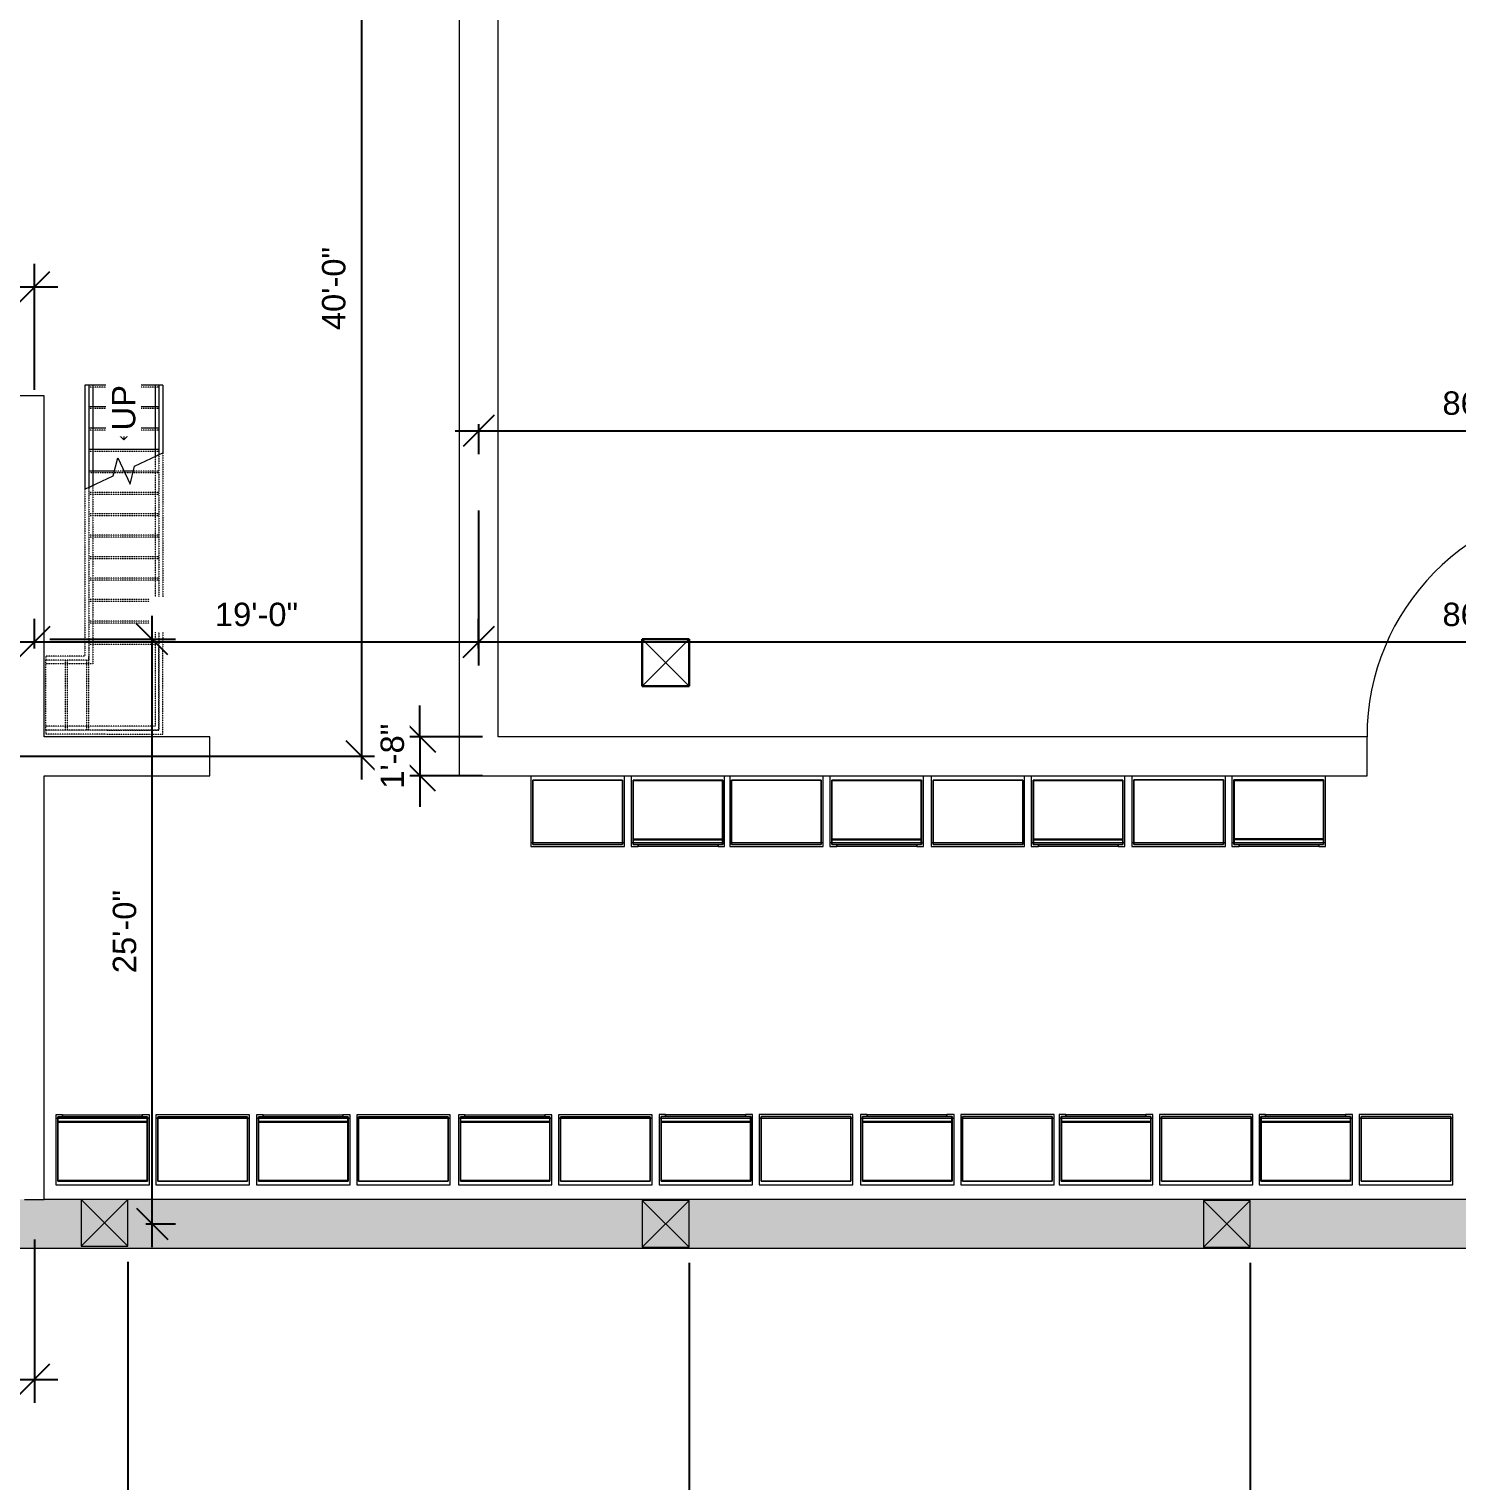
# Model space of a CAD drawing. Header units: inches. Extents: x 1913 to 24953, y -2945 to 1064.
# Drawn here: x 10637 to 11370, y -1563 to -818 of the extents above; entities that cross this region are included whole.
import ezdxf

# ---------------------------------------------------------------- set-up
doc = ezdxf.new("R2010")
doc.units = ezdxf.units.IN
doc.header["$MEASUREMENT"] = 0
doc.linetypes.add('Overhead 1_16_', pattern=[0.101562, 0.0625, -0.039062])
for name, color, linetype, lineweight in [('A-ANNO-DIMS', 211, 'Continuous', 9), ('A-COLS', 52, 'Continuous', 9), ('A-DOOR', 31, 'Continuous', 13), ('A-FLOR-HRAL', 11, 'Continuous', 9), ('A-GENM', 13, 'Continuous', 9), ('A-WALL', 113, 'Continuous', 13), ('A-WALL-PATT', 111, 'Continuous', 50), ('S-STRS', 31, 'Continuous', 9), ('S-STRS-ANNO', 31, 'Continuous', 9), ('S-STRS-IDEN', 31, 'Continuous', 9), ('S-STRS-MBND', 31, 'Overhead 1_16_', 9)]:
    doc.layers.add(name, color=color, linetype=linetype, lineweight=lineweight)
doc.styles.add('Arial', font='arial.ttf', dxfattribs={"height": 12})
doc.dimstyles.new('Linear_-_3_32__Arial', dxfattribs={"dimscale": 12, "dimtxt": 12.243113, "dimasz": 1.333333, "dimexe": 1, "dimexo": 0.666667, "dimgap": 0.666667, "dimtad": 1, "dimdec": 5, "dimrnd": 0.03125, "dimzin": 1, "dimdsep": 46, "dimlunit": 4, "dimtxsty": 'Arial', "dimblk1": 'OBLIQUE', "dimblk2": 'OBLIQUE', "dimsah": 1, "dimcen": 0.09, "dimdle": 1, "dimazin": 0, "dimtfac": 1, "dimtdec": 4, "dimtix": 1, "dimtmove": 0, "dimatfit": 3, "dimfxl": 1, "dimtvp": 1, "dimtfill": 1, "dimfrac": 2, "dimtolj": 1, "dimtzin": 0, "dimarcsym": 2})

# ---------------------------------------------------------------- blocks, each defined once
blk = doc.blocks.new('Rectangular Column - 24_ x 24_-415092-FloorPlan')
at = {"layer": 'A-COLS'}
for p, q in [((-12, 12), (-12, 12)), ((12, 12), (12, 12)), ((-12, -12), (-12, -12)), ((12, -12), (12, -12))]:
    blk.add_line(p, q, dxfattribs=at)
at = {"layer": 'A-COLS', "lineweight": 30}
for p, q in [((12, 12), (-12, 12)), ((-12, 12), (-12, -12)), ((12, -12), (12, 12)), ((-12, -12), (12, -12))]:
    blk.add_line(p, q, dxfattribs=at)
blk = doc.blocks.new('Food_cooler_17348 - Food_cooler_17348-428842-FloorPlan')
at = {"layer": 'A-GENM', "lineweight": 20}
for p, q in [((-27.4, 18), (-75.4, 18)), ((-75.4, 18), (-75.4, -18)), ((-74.4, 16.07), (-28.4, 16.07)), ((-74.4, -17), (-74.4, 16.07)), ((-28.4, 16.07), (-28.4, -17)), ((-27.4, -18), (-27.4, 18)), ((24, 18), (-24, 18)), ((-24, 18), (-24, -18)), ((23, 16.07), (-23, 16.07)), ((-23, 16.07), (-23, -17)), ((-23, -17), (-23, 16.07)), ((-23, 16.07), (23, 16.07)), ((-22.75, -17), (-22.75, 15.82)), ((-22.75, 15.82), (22.75, 15.82)), ((22.75, 15.82), (22.75, -17)), ((23, -17), (23, 16.07)), ((23, 16.07), (23, -17)), ((24, -18), (24, 18)), ((-75.4, -18), (-27.4, -18)), ((-28.4, -17), (-74.4, -17)), ((-24, -18), (-20.37, -18)), ((-23, -17), (-22.75, -17)), ((-20.37, -17), (-23, -17)), ((-20.37, -18), (-20.37, -17)), ((23, -17), (20.63, -17)), ((20.63, -17), (20.63, -18)), ((20.63, -18), (24, -18)), ((22.75, -17), (23, -17))]:
    blk.add_line(p, q, dxfattribs=at)
at = {"layer": 'A-GENM'}
for p, q in [((-75.4, 18), (-75.4, 18)), ((-27.4, 18), (-75.4, 18)), ((-75.4, 18), (-75.4, -16)), ((-75.4, 18), (-75.4, 18)), ((-28.4, 16.07), (-74.4, 16.07)), ((-74.4, 16.07), (-74.4, -17)), ((-74.4, 16.07), (-74.4, 16.07)), ((-28.4, -17), (-28.4, 16.07)), ((-28.4, 16.07), (-28.4, 16.07)), ((-27.4, 18), (-27.4, 18)), ((-27.4, -16), (-27.4, 18)), ((-27.4, 18), (-27.4, 18)), ((-24, 18), (-24, 18)), ((24, 18), (-24, 18)), ((-24, 18), (-24, -16)), ((-24, 18), (-24, 18)), ((-23, 16.07), (-23, 16.07)), ((-23, -17), (-23, 16.07)), ((-23, 16.07), (-23, 16.07)), ((-23, 16.07), (23, 16.07)), ((23, 16.07), (-23, 16.07)), ((-23, 16.07), (-23, -17)), ((-23, 16.07), (-23, 16.07)), ((-23, -14.04), (-23, 15.82)), ((-23, 15.82), (-23, 15.82)), ((-23, 15.82), (23, 15.82)), ((-22.75, 15.82), (-22.75, 15.82)), ((22.75, 15.82), (22.75, 15.82)), ((23, 16.07), (23, 16.07)), ((23, 16.07), (23, 16.07)), ((23, 16.07), (23, -17)), ((23, -17), (23, 16.07)), ((23, 16.07), (23, 16.07)), ((23, 15.82), (23, 15.82)), ((23, 15.82), (23, -14.04)), ((24, 18), (24, 18)), ((24, -16), (24, 18)), ((24, 18), (24, 18)), ((-23, -14.54), (-23, -14.04)), ((-23, -14.04), (-23, -14.04)), ((-23, -14.04), (23, -14.04)), ((-23, -14.04), (23, -14.04)), ((-23, -14.54), (-23, -14.54)), ((-23, -14.54), (-23, -14.54)), ((-23, -14.54), (23, -14.54)), ((-23, -14.54), (23, -14.54)), ((23, -14.04), (23, -14.04)), ((23, -14.04), (23, -14.54)), ((23, -14.54), (23, -14.54)), ((23, -14.54), (23, -14.54)), ((-75.4, -16), (-27.4, -16)), ((-75.4, -16), (-75.4, -16)), ((-75.4, -18), (-75.4, -18)), ((-74.4, -17), (-28.4, -17)), ((-74.4, -17), (-74.4, -17)), ((-28.4, -17), (-28.4, -17)), ((-27.4, -16), (-27.4, -16)), ((-27.4, -18), (-27.4, -18)), ((-24, -16), (24, -16)), ((-24, -16), (-24, -16)), ((-24, -18), (-24, -18)), ((-23, -17), (-23, -17)), ((-23, -17), (-23, -17)), ((23, -17), (-23, -17)), ((-23, -17), (23, -17)), ((-23, -17), (-23, -17)), ((-22.75, -17), (-22.75, -17)), ((-20.37, -17), (-20.37, -18)), ((-20.37, -17), (-20.37, -17)), ((-20.37, -17), (20.63, -17)), ((20.63, -18), (-20.37, -18)), ((-20.37, -18), (-20.37, -18)), ((20.63, -18), (20.63, -17)), ((20.63, -17), (20.63, -17)), ((20.63, -18), (20.63, -18)), ((22.75, -17), (22.75, -17)), ((23, -17), (23, -17)), ((23, -17), (23, -17)), ((23, -17), (23, -17)), ((24, -16), (24, -16)), ((24, -18), (24, -18))]:
    blk.add_line(p, q, dxfattribs=at)
blk = doc.blocks.new('Single-Flush - 10__ x10_-431337-FloorPlan')
at = {"layer": 'A-DOOR', "lineweight": 20}
for p, q in [((58, 10), (58, 130.05)), ((60, 130.05), (58, 130.05)), ((60, 10), (60, 130.05)), ((60, 10), (58, 10))]:
    blk.add_line(p, q, dxfattribs=at)
at = {"layer": 'A-DOOR', "lineweight": 9}
blk.add_arc((60, 10), 120.07, 90.95444, 180, dxfattribs=at)
blk = doc.blocks.new('Top Rail Type - Top Rail_Internal_-443422-FloorPlan')
at = {"layer": 'A-FLOR-HRAL', "linetype": 'Overhead 1_16_'}
for p, q in [((-573.05, -459.58), (-571.05, -459.58)), ((-573.05, -478.58), (-573.05, -459.58)), ((-571.05, -478.58), (-571.05, -459.58)), ((-573.05, -483.58), (-573.05, -478.58)), ((-568.05, -483.58), (-573.05, -483.58)), ((-571.05, -481.58), (-571.05, -478.58)), ((-568.05, -481.58), (-571.05, -481.58)), ((-562.05, -481.58), (-568.05, -481.58)), ((-562.05, -483.58), (-568.05, -483.58)), ((-482.44, -481.58), (-562.05, -481.58)), ((-481.51, -483.58), (-562.05, -483.58))]:
    blk.add_line(p, q, dxfattribs=at)
at = {"layer": 'A-FLOR-HRAL'}
for p, q in [((-482.44, -481.58), (-481.51, -483.58)), ((-430.05, -481.58), (-482.44, -481.58)), ((-430.05, -483.58), (-481.51, -483.58)), ((-430.05, -483.58), (-430.05, -481.58))]:
    blk.add_line(p, q, dxfattribs=at)
blk = doc.blocks.new('Top Rail Type - Top Rail_Internal_-443438-FloorPlan')
at = {"layer": 'A-FLOR-HRAL', "linetype": 'Overhead 1_16_'}
for p, q in [((-607.05, -459.58), (-605.05, -459.58)), ((-607.05, -492.58), (-607.05, -459.58)), ((-605.05, -492.58), (-605.05, -459.58)), ((-607.05, -517.58), (-607.05, -492.58)), ((-605.05, -515.58), (-605.05, -492.58)), ((-562.05, -517.58), (-607.05, -517.58)), ((-562.05, -515.58), (-605.05, -515.58)), ((-466.59, -515.58), (-562.05, -515.58)), ((-465.65, -517.58), (-562.05, -517.58))]:
    blk.add_line(p, q, dxfattribs=at)
at = {"layer": 'A-FLOR-HRAL'}
for p, q in [((-466.59, -515.58), (-465.65, -517.58)), ((-430.05, -515.58), (-466.59, -515.58)), ((-430.05, -517.58), (-465.65, -517.58)), ((-430.05, -517.58), (-430.05, -515.58))]:
    blk.add_line(p, q, dxfattribs=at)
blk = doc.blocks.new('_Oblique')
at = {"color": 0, "linetype": 'ByBlock', "lineweight": -2}
blk.add_line((-0.5, -0.5), (0.5, 0.5), dxfattribs=at)
blk = doc.blocks.new('*D231')
at = {"layer": 'A-ANNO-DIMS', "color": 0, "lineweight": -2, "transparency": 16777216}
for p, q in [((10867.46, -1065.46), (10867.46, -1144.96)), ((10639.46, -1136.28), (10639.46, -1120.96)), ((10879.46, -1132.96), (10627.46, -1132.96))]:
    blk.add_line(p, q, dxfattribs=at)
at = {"layer": 'Defpoints', "color": 0, "transparency": 16777216}
for p in [(10867.46, -1057.46), (10639.46, -1132.96), (10639.46, -1144.28)]:
    blk.add_point(p, dxfattribs=at)
at = {"layer": 'A-ANNO-DIMS', "color": 0, "lineweight": -2, "transparency": 16777216, "xscale": 16, "yscale": 16, "zscale": 16, "rotation": 180}
blk.add_blockref('_Oblique', (10639.46, -1132.96), dxfattribs=at)
at = {"layer": 'A-ANNO-DIMS', "color": 0, "lineweight": -2, "transparency": 16777216, "xscale": 16, "yscale": 16, "zscale": 16}
blk.add_blockref('_Oblique', (10867.46, -1132.96), dxfattribs=at)
at = {"layer": 'A-ANNO-DIMS', "color": 0, "lineweight": 0, "transparency": 16777216, "insert": (10753.46, -1118.84), "char_height": 12, "width": 103.9723, "attachment_point": 5, "style": 'Arial', "bg_fill": 3, "box_fill_scale": 1.25, "bg_fill_color": 256, "bg_fill_true_color": 13158600, "bg_fill_transparency": 0}
blk.add_mtext('\\A1;19\'-0"', dxfattribs=at)
blk = doc.blocks.new('*D232')
at = {"layer": 'A-ANNO-DIMS', "color": 0, "lineweight": -2, "transparency": 16777216}
for p, q in [((10375.46, -1003.53), (10375.46, -938.81)), ((10639.46, -1003.53), (10639.46, -938.81)), ((10651.46, -950.81), (10363.46, -950.81))]:
    blk.add_line(p, q, dxfattribs=at)
at = {"layer": 'Defpoints', "color": 0, "transparency": 16777216}
for p in [(10375.46, -950.81), (10375.46, -1011.53), (10639.46, -1011.53)]:
    blk.add_point(p, dxfattribs=at)
at = {"layer": 'A-ANNO-DIMS', "color": 0, "lineweight": -2, "transparency": 16777216, "xscale": 16, "yscale": 16, "zscale": 16, "rotation": 180}
blk.add_blockref('_Oblique', (10375.46, -950.81), dxfattribs=at)
at = {"layer": 'A-ANNO-DIMS', "color": 0, "lineweight": -2, "transparency": 16777216, "xscale": 16, "yscale": 16, "zscale": 16}
blk.add_blockref('_Oblique', (10639.46, -950.81), dxfattribs=at)
at = {"layer": 'A-ANNO-DIMS', "color": 0, "lineweight": 0, "transparency": 16777216, "insert": (10507.46, -936.69), "char_height": 12, "width": 62.3834, "attachment_point": 5, "style": 'Arial', "bg_fill": 3, "box_fill_scale": 1.25, "bg_fill_color": 256, "bg_fill_true_color": 13158600, "bg_fill_transparency": 0}
blk.add_mtext('\\A1;22\'-0"', dxfattribs=at)
blk = doc.blocks.new('*D238')
at = {"layer": 'A-ANNO-DIMS', "color": 0, "lineweight": -2, "transparency": 16777216}
for p, q in [((10807.27, -699.53), (10807.27, -1203.53)), ((10849.46, -711.53), (10795.27, -711.53)), ((10297.57, -1191.53), (10819.27, -1191.53))]:
    blk.add_line(p, q, dxfattribs=at)
at = {"layer": 'Defpoints', "color": 0, "transparency": 16777216}
for p in [(10857.46, -711.53), (10289.57, -1191.53), (10807.27, -1191.53)]:
    blk.add_point(p, dxfattribs=at)
at = {"layer": 'A-ANNO-DIMS', "color": 0, "lineweight": -2, "transparency": 16777216, "xscale": 16, "yscale": 16, "zscale": 16}
for p, rotation in [((10807.27, -711.53), 90), ((10807.27, -1191.53), 270)]:
    blk.add_blockref('_Oblique', p, dxfattribs=dict(at, rotation=rotation))
at = {"layer": 'A-ANNO-DIMS', "color": 0, "lineweight": 0, "transparency": 16777216, "insert": (10793.15, -951.53), "char_height": 12, "width": 62.3834, "attachment_point": 5, "rotation": 90, "style": 'Arial', "bg_fill": 3, "box_fill_scale": 1.25, "bg_fill_color": 256, "bg_fill_true_color": 13158600, "bg_fill_transparency": 0}
blk.add_mtext('\\A1;40\'-0"', dxfattribs=at)
blk = doc.blocks.new('*D239')
at = {"layer": 'A-ANNO-DIMS', "color": 0, "lineweight": -2, "transparency": 16777216}
for p, q in [((10867.46, -1136.28), (10867.46, -1120.96)), ((11899.46, -1136.28), (11899.46, -1120.96)), ((11911.46, -1132.96), (10855.46, -1132.96))]:
    blk.add_line(p, q, dxfattribs=at)
at = {"layer": 'Defpoints', "color": 0, "transparency": 16777216}
for p in [(10867.46, -1132.96), (10867.46, -1144.28), (11899.46, -1144.28)]:
    blk.add_point(p, dxfattribs=at)
at = {"layer": 'A-ANNO-DIMS', "color": 0, "lineweight": -2, "transparency": 16777216, "xscale": 16, "yscale": 16, "zscale": 16, "rotation": 180}
blk.add_blockref('_Oblique', (10867.46, -1132.96), dxfattribs=at)
at = {"layer": 'A-ANNO-DIMS', "color": 0, "lineweight": -2, "transparency": 16777216, "xscale": 16, "yscale": 16, "zscale": 16}
blk.add_blockref('_Oblique', (11899.46, -1132.96), dxfattribs=at)
at = {"layer": 'A-ANNO-DIMS', "color": 0, "lineweight": 0, "transparency": 16777216, "insert": (11383.46, -1118.84), "char_height": 12, "width": 62.3834, "attachment_point": 5, "style": 'Arial', "bg_fill": 3, "box_fill_scale": 1.25, "bg_fill_color": 256, "bg_fill_true_color": 13158600, "bg_fill_transparency": 0}
blk.add_mtext('\\A1;86\'-0"', dxfattribs=at)
blk = doc.blocks.new('*D258')
at = {"layer": 'A-ANNO-DIMS', "color": 0, "lineweight": -2, "transparency": 16777216}
for p, q in [((10507.46, -1439.53), (10507.46, -1523.38)), ((10639.46, -1439.53), (10639.46, -1523.38)), ((10495.46, -1511.38), (10651.46, -1511.38))]:
    blk.add_line(p, q, dxfattribs=at)
at = {"layer": 'Defpoints', "color": 0, "transparency": 16777216}
for p in [(10507.46, -1431.53), (10639.46, -1431.53), (10639.46, -1511.38)]:
    blk.add_point(p, dxfattribs=at)
at = {"layer": 'A-ANNO-DIMS', "color": 0, "lineweight": -2, "transparency": 16777216, "xscale": 16, "yscale": 16, "zscale": 16, "rotation": 180}
blk.add_blockref('_Oblique', (10507.46, -1511.38), dxfattribs=at)
at = {"layer": 'A-ANNO-DIMS', "color": 0, "lineweight": -2, "transparency": 16777216, "xscale": 16, "yscale": 16, "zscale": 16}
blk.add_blockref('_Oblique', (10639.46, -1511.38), dxfattribs=at)
at = {"layer": 'A-ANNO-DIMS', "color": 0, "lineweight": 0, "transparency": 16777216, "insert": (10573.46, -1497.25), "char_height": 12, "width": 62.3834, "attachment_point": 5, "style": 'Arial', "bg_fill": 3, "box_fill_scale": 1.25, "bg_fill_color": 256, "bg_fill_true_color": 13158600, "bg_fill_transparency": 0}
blk.add_mtext('\\A1;11\'-0"', dxfattribs=at)
blk = doc.blocks.new('*D262')
at = {"layer": 'A-ANNO-DIMS', "color": 0, "lineweight": -2, "transparency": 16777216}
for p, q in [((10699.91, -1443.53), (10699.91, -1119.53)), ((10647.46, -1131.53), (10711.91, -1131.53)), ((10696.6, -1431.53), (10711.91, -1431.53))]:
    blk.add_line(p, q, dxfattribs=at)
at = {"layer": 'Defpoints', "color": 0, "transparency": 16777216}
for p in [(10639.46, -1131.53), (10699.91, -1131.53), (10688.6, -1431.53)]:
    blk.add_point(p, dxfattribs=at)
at = {"layer": 'A-ANNO-DIMS', "color": 0, "lineweight": -2, "transparency": 16777216, "xscale": 16, "yscale": 16, "zscale": 16}
for p, rotation in [((10699.91, -1131.53), 90), ((10699.91, -1431.53), 270)]:
    blk.add_blockref('_Oblique', p, dxfattribs=dict(at, rotation=rotation))
at = {"layer": 'A-ANNO-DIMS', "color": 0, "lineweight": 0, "transparency": 16777216, "insert": (10685.78, -1281.53), "char_height": 12, "width": 51.3081, "attachment_point": 5, "rotation": 90, "style": 'Arial', "bg_fill": 3, "box_fill_scale": 1.25, "bg_fill_color": 256, "bg_fill_true_color": 13158600, "bg_fill_transparency": 0}
blk.add_mtext('\\A1;25\'-0"', dxfattribs=at)
blk = doc.blocks.new('*D271')
at = {"layer": 'A-ANNO-DIMS', "color": 0, "lineweight": -2, "transparency": 16777216}
for p, q in [((10399.46, -1451.53), (10399.46, -1636.27)), ((10687.46, -1451.03), (10687.46, -1636.27)), ((10387.46, -1624.27), (10699.46, -1624.27))]:
    blk.add_line(p, q, dxfattribs=at)
at = {"layer": 'Defpoints', "color": 0, "transparency": 16777216}
for p in [(10399.46, -1443.53), (10687.46, -1443.03), (10687.46, -1624.27)]:
    blk.add_point(p, dxfattribs=at)
at = {"layer": 'A-ANNO-DIMS', "color": 0, "lineweight": -2, "transparency": 16777216, "xscale": 16, "yscale": 16, "zscale": 16, "rotation": 180}
blk.add_blockref('_Oblique', (10399.46, -1624.27), dxfattribs=at)
at = {"layer": 'A-ANNO-DIMS', "color": 0, "lineweight": -2, "transparency": 16777216, "xscale": 16, "yscale": 16, "zscale": 16}
blk.add_blockref('_Oblique', (10687.46, -1624.27), dxfattribs=at)
at = {"layer": 'A-ANNO-DIMS', "color": 0, "lineweight": 0, "transparency": 16777216, "insert": (10543.46, -1610.14), "char_height": 12, "width": 62.3834, "attachment_point": 5, "style": 'Arial', "bg_fill": 3, "box_fill_scale": 1.25, "bg_fill_color": 256, "bg_fill_true_color": 13158600, "bg_fill_transparency": 0}
blk.add_mtext('\\A1;24\'-0"', dxfattribs=at)
blk = doc.blocks.new('*D272')
at = {"layer": 'A-ANNO-DIMS', "color": 0, "lineweight": -2, "transparency": 16777216}
for p, q in [((10687.46, -1451.03), (10687.46, -1636.27)), ((10975.46, -1451.53), (10975.46, -1636.27)), ((10675.46, -1624.27), (10987.46, -1624.27))]:
    blk.add_line(p, q, dxfattribs=at)
at = {"layer": 'Defpoints', "color": 0, "transparency": 16777216}
for p in [(10687.46, -1443.03), (10975.46, -1443.53), (10975.46, -1624.27)]:
    blk.add_point(p, dxfattribs=at)
at = {"layer": 'A-ANNO-DIMS', "color": 0, "lineweight": -2, "transparency": 16777216, "xscale": 16, "yscale": 16, "zscale": 16, "rotation": 180}
blk.add_blockref('_Oblique', (10687.46, -1624.27), dxfattribs=at)
at = {"layer": 'A-ANNO-DIMS', "color": 0, "lineweight": -2, "transparency": 16777216, "xscale": 16, "yscale": 16, "zscale": 16}
blk.add_blockref('_Oblique', (10975.46, -1624.27), dxfattribs=at)
at = {"layer": 'A-ANNO-DIMS', "color": 0, "lineweight": 0, "transparency": 16777216, "insert": (10831.46, -1610.14), "char_height": 12, "width": 62.3834, "attachment_point": 5, "style": 'Arial', "bg_fill": 3, "box_fill_scale": 1.25, "bg_fill_color": 256, "bg_fill_true_color": 13158600, "bg_fill_transparency": 0}
blk.add_mtext('\\A1;24\'-0"', dxfattribs=at)
blk = doc.blocks.new('*D273')
at = {"layer": 'A-ANNO-DIMS', "color": 0, "lineweight": -2, "transparency": 16777216}
for p, q in [((10975.46, -1451.53), (10975.46, -1636.27)), ((11263.46, -1451.53), (11263.46, -1636.27)), ((10963.46, -1624.27), (11275.46, -1624.27))]:
    blk.add_line(p, q, dxfattribs=at)
at = {"layer": 'Defpoints', "color": 0, "transparency": 16777216}
for p in [(10975.46, -1443.53), (11263.46, -1443.53), (11263.46, -1624.27)]:
    blk.add_point(p, dxfattribs=at)
at = {"layer": 'A-ANNO-DIMS', "color": 0, "lineweight": -2, "transparency": 16777216, "xscale": 16, "yscale": 16, "zscale": 16, "rotation": 180}
blk.add_blockref('_Oblique', (10975.46, -1624.27), dxfattribs=at)
at = {"layer": 'A-ANNO-DIMS', "color": 0, "lineweight": -2, "transparency": 16777216, "xscale": 16, "yscale": 16, "zscale": 16}
blk.add_blockref('_Oblique', (11263.46, -1624.27), dxfattribs=at)
at = {"layer": 'A-ANNO-DIMS', "color": 0, "lineweight": 0, "transparency": 16777216, "insert": (11119.46, -1610.14), "char_height": 12, "width": 62.3834, "attachment_point": 5, "style": 'Arial', "bg_fill": 3, "box_fill_scale": 1.25, "bg_fill_color": 256, "bg_fill_true_color": 13158600, "bg_fill_transparency": 0}
blk.add_mtext('\\A1;24\'-0"', dxfattribs=at)
blk = doc.blocks.new('*D274')
at = {"layer": 'A-ANNO-DIMS', "color": 0, "lineweight": -2, "transparency": 16777216}
for p, q in [((11263.46, -1451.53), (11263.46, -1636.27)), ((11551.46, -1451.53), (11551.46, -1636.27)), ((11251.46, -1624.27), (11563.46, -1624.27))]:
    blk.add_line(p, q, dxfattribs=at)
at = {"layer": 'Defpoints', "color": 0, "transparency": 16777216}
for p in [(11263.46, -1443.53), (11551.46, -1443.53), (11551.46, -1624.27)]:
    blk.add_point(p, dxfattribs=at)
at = {"layer": 'A-ANNO-DIMS', "color": 0, "lineweight": -2, "transparency": 16777216, "xscale": 16, "yscale": 16, "zscale": 16, "rotation": 180}
blk.add_blockref('_Oblique', (11263.46, -1624.27), dxfattribs=at)
at = {"layer": 'A-ANNO-DIMS', "color": 0, "lineweight": -2, "transparency": 16777216, "xscale": 16, "yscale": 16, "zscale": 16}
blk.add_blockref('_Oblique', (11551.46, -1624.27), dxfattribs=at)
at = {"layer": 'A-ANNO-DIMS', "color": 0, "lineweight": 0, "transparency": 16777216, "insert": (11407.46, -1610.14), "char_height": 12, "width": 62.3834, "attachment_point": 5, "style": 'Arial', "bg_fill": 3, "box_fill_scale": 1.25, "bg_fill_color": 256, "bg_fill_true_color": 13158600, "bg_fill_transparency": 0}
blk.add_mtext('\\A1;24\'-0"', dxfattribs=at)
blk = doc.blocks.new('*D278')
at = {"layer": 'A-ANNO-DIMS', "color": 0, "lineweight": -2, "transparency": 16777216}
for p, q in [((10855.46, -1024.52), (11911.46, -1024.52)), ((10867.46, -1021.21), (10867.46, -1036.52)), ((11899.46, -1021.21), (11899.46, -1036.52))]:
    blk.add_line(p, q, dxfattribs=at)
at = {"layer": 'Defpoints', "color": 0, "transparency": 16777216}
for p in [(10867.46, -1013.21), (11899.46, -1013.21), (11899.46, -1024.52)]:
    blk.add_point(p, dxfattribs=at)
at = {"layer": 'A-ANNO-DIMS', "color": 0, "lineweight": -2, "transparency": 16777216, "xscale": 16, "yscale": 16, "zscale": 16, "rotation": 180}
blk.add_blockref('_Oblique', (10867.46, -1024.52), dxfattribs=at)
at = {"layer": 'A-ANNO-DIMS', "color": 0, "lineweight": -2, "transparency": 16777216, "xscale": 16, "yscale": 16, "zscale": 16}
blk.add_blockref('_Oblique', (11899.46, -1024.52), dxfattribs=at)
at = {"layer": 'A-ANNO-DIMS', "color": 0, "lineweight": 0, "transparency": 16777216, "insert": (11383.46, -1010.4), "char_height": 12, "width": 62.3834, "attachment_point": 5, "style": 'Arial', "bg_fill": 3, "box_fill_scale": 1.25, "bg_fill_color": 256, "bg_fill_true_color": 13158600, "bg_fill_transparency": 0}
blk.add_mtext('\\A1;86\'-0"', dxfattribs=at)
blk = doc.blocks.new('*D294')
at = {"layer": 'A-ANNO-DIMS', "color": 0, "lineweight": -2, "transparency": 16777216}
for p, q in [((10837.34, -1181.53), (10837.34, -1165.53)), ((10869.46, -1181.53), (10825.34, -1181.53)), ((10837.34, -1181.53), (10837.34, -1201.53)), ((10869.46, -1201.53), (10825.34, -1201.53)), ((10837.34, -1201.53), (10837.34, -1217.53))]:
    blk.add_line(p, q, dxfattribs=at)
at = {"layer": 'Defpoints', "color": 0, "transparency": 16777216}
for p in [(10877.46, -1181.53), (10837.34, -1201.53), (10877.46, -1201.53)]:
    blk.add_point(p, dxfattribs=at)
at = {"layer": 'A-ANNO-DIMS', "color": 0, "lineweight": -2, "transparency": 16777216, "xscale": 16, "yscale": 16, "zscale": 16}
for p, rotation in [((10837.34, -1181.53), 270), ((10837.34, -1201.53), 90)]:
    blk.add_blockref('_Oblique', p, dxfattribs=dict(at, rotation=rotation))
at = {"layer": 'A-ANNO-DIMS', "color": 0, "lineweight": 0, "transparency": 16777216, "insert": (10823.21, -1191.53), "char_height": 12, "attachment_point": 5, "rotation": 90, "style": 'Arial', "bg_fill": 3, "box_fill_scale": 1.25, "bg_fill_color": 256, "bg_fill_true_color": 13158600, "bg_fill_transparency": 0}
blk.add_mtext('\\A1;1\'-8"', dxfattribs=at)

msp = doc.modelspace()

# ---------------------------------------------------------------- hatches: boundary and pattern name
at = {"layer": 'A-WALL-PATT', "lineweight": 0}
h = msp.add_hatch(dxfattribs=at)
h.set_pattern_fill('FP_1', color=256, angle=90, style=0, pattern_type=2)
h.set_pattern_definition([(140, (10185.814, -571.127), (3.213, 36.72335), [3.84, -42.24]), (85, (10185.814, -571.127), (-38.51274, -7.1044), [3.072, -33.792]), (190.451, (10186.08, -568.067), (-35.29956, 29.62024), [3.263, -35.898]), (136.184, (10175.574, -571.127), (8.4752, 54.6425), [5.76, -63.36]), (186.636, (10176.28, -566.573), (-49.8752, 47.854), [4.895, -53.848]), (81.184, (10175.574, -571.127), (-49.8749, 47.8553), [4.608, -50.688]), (111, (10178.134, -566.007), (20.614, 30.56126), [3.84, -42.24]), (56, (10178.134, -566.007), (-37.1283, 12.4577), [3.072, -33.792]), (161.451, (10179.85, -563.46), (-16.5135, 43.02), [3.263, -35.898]), (127.5, (10185.814, -571.127), (-17.04428, 0.6228), [1.69, -31.693, 1.69, -32.614, -33.92]), (127.5, (10185.814, -571.127), (-17.04428, 0.6228), [-67.686, 1.69, -32.23]), (97.5, (10185.814, -571.127), (-20.19387, 13.4694), [1.69, -17.869, 1.69, -30.925, -12.928]), (97.5, (10185.814, -571.127), (-20.19387, 13.4694), [-52.173, 1.69, -11.238]), (57.5, (10185.814, -582.545), (1.15522, 27.33168), [1.69, -11.11, 1.69, -38.246, -52.992]), (57.5, (10185.814, -582.545), (1.15522, 27.33168), [-52.736, 1.69, -51.302]), (47.5, (10185.814, -587.665), (-5.12498, 29.85903), [1.69, -14.95, 1.69, -24.832, -37.632]), (47.5, (10185.814, -587.665), (-5.12498, 29.85903), [-43.162, 1.69, -35.942])])
h.paths.add_polyline_path([(12102.961831, -1419.025584), (12102.961831, -1444.025584), (9798.961831, -1444.025584), (9798.961831, -1419.025584), (9823.961831, -1419.025584), (9938.461831, -1419.025584), (9948.461831, -1419.025584), (10082.461831, -1419.025584), (10092.461831, -1419.025584), (10370.461831, -1419.025584), (10380.461831, -1419.025584), (10502.461831, -1419.025584), (10512.461831, -1419.025584), (10634.461831, -1419.025584), (10644.461831, -1419.025584)], flags=0)

# ---------------------------------------------------------------- linework, layer by layer
at = {"layer": 'A-COLS', "lineweight": 0}
for p, q in [((10663.461831, -1419.025584), (10663.461831, -1443.025584)), ((10687.461831, -1419.025584), (10663.461831, -1419.025584)), ((10687.461831, -1443.025584), (10687.461831, -1419.025584)), ((10951.461831, -1419.525584), (10951.461831, -1443.525584)), ((10975.461831, -1419.525584), (10951.461831, -1419.525584)), ((10975.461831, -1443.525584), (10975.461831, -1419.525584)), ((11239.461831, -1419.525584), (11239.461831, -1443.525584)), ((11263.461831, -1419.525584), (11239.461831, -1419.525584)), ((11263.461831, -1443.525584), (11263.461831, -1419.525584)), ((10663.461831, -1443.025584), (10687.461831, -1443.025584)), ((10951.461831, -1443.525584), (10975.461831, -1443.525584)), ((11239.461831, -1443.525584), (11263.461831, -1443.525584))]:
    msp.add_line(p, q, dxfattribs=at)
at = {"layer": 'A-WALL', "lineweight": 0}
for p, q in [((10857.461831, -711.525584), (10857.461831, -1201.525584)), ((10877.461831, -1181.525584), (10877.461831, -711.525584)), ((10644.461831, -1006.525584), (10549.461831, -1006.525584)), ((10644.461831, -1181.525584), (10644.461831, -1006.525584)), ((10729.461831, -1181.525584), (10644.461831, -1181.525584)), ((10729.461831, -1201.525584), (10729.461831, -1181.525584)), ((11323.461831, -1181.525584), (10877.461831, -1181.525584)), ((11323.461831, -1201.525584), (11323.461831, -1181.525584)), ((10644.461831, -1419.025584), (10644.461831, -1201.525584)), ((10644.461831, -1201.525584), (10729.461831, -1201.525584)), ((10857.461831, -1201.525584), (11323.461831, -1201.525584)), ((10634.461831, -1419.025584), (10644.461831, -1419.025584)), ((12102.961831, -1419.025584), (10644.461831, -1419.025584)), ((9798.961831, -1444.025584), (12127.961831, -1444.025584))]:
    msp.add_line(p, q, dxfattribs=at)
at = {"layer": 'S-STRS', "lineweight": 0}
for p, q in [((10667.394438, -1001.174402), (10665.394438, -1001.174402)), ((10665.394438, -1001.174402), (10665.394438, -1054.500555)), ((10667.394438, -1001.174402), (10667.394438, -1012.174402)), ((10703.394438, -1001.174402), (10667.394438, -1001.174402)), ((10705.394438, -1001.174402), (10703.394438, -1001.174402)), ((10703.394438, -1001.174402), (10703.394438, -1012.174402)), ((10705.394438, -1001.174402), (10705.394438, -1035.848249)), ((10667.394438, -1012.174402), (10667.394438, -1023.174402)), ((10703.394438, -1012.174402), (10667.394438, -1012.174402)), ((10703.394438, -1012.174402), (10703.394438, -1023.174402)), ((10667.394438, -1023.174402), (10667.394438, -1034.174402)), ((10703.394438, -1023.174402), (10667.394438, -1023.174402)), ((10703.394438, -1023.174402), (10703.394438, -1034.174402)), ((10667.394438, -1034.174402), (10667.394438, -1045.174402)), ((10703.394438, -1034.174402), (10667.394438, -1034.174402)), ((10703.394438, -1034.174402), (10703.394438, -1036.780864)), ((10667.394438, -1045.174402), (10667.394438, -1053.56794)), ((10680.572847, -1045.174402), (10667.394438, -1045.174402)), ((10690.21603, -1045.174402), (10685.394438, -1045.174402))]:
    msp.add_line(p, q, dxfattribs=at)
at = {"layer": 'S-STRS', "linetype": 'Overhead 1_16_', "lineweight": 0}
for p, q in [((10703.394438, -1002.174402), (10667.394438, -1002.174402)), ((10703.394438, -1013.174402), (10667.394438, -1013.174402)), ((10703.394438, -1024.174402), (10667.394438, -1024.174402)), ((10703.394438, -1035.174402), (10667.394438, -1035.174402)), ((10680.329816, -1046.174402), (10667.394438, -1046.174402)), ((10689.972999, -1046.174402), (10685.860746, -1046.174402))]:
    msp.add_line(p, q, dxfattribs=at)
at = {"layer": 'S-STRS-ANNO', "lineweight": 0}
for p, q in [((10685.394438, -1001.174402), (10685.394438, -1012.174402)), ((10685.394438, -1012.174402), (10685.394438, -1023.174402)), ((10685.394438, -1029.174402), (10677.394438, -1021.174402)), ((10685.394438, -1029.174402), (10693.394438, -1021.174402)), ((10685.394438, -1023.174402), (10685.394438, -1029.174402))]:
    msp.add_line(p, q, dxfattribs=at)
at = {"layer": 'S-STRS-MBND', "linetype": 'Continuous', "lineweight": 0}
for p, q in [((10679.956592, -1047.710112), (10682.224801, -1038.377094)), ((10682.224801, -1038.377094), (10688.564075, -1051.971711)), ((10688.564075, -1051.971711), (10690.832285, -1042.638693)), ((10690.832285, -1042.638693), (10705.394438, -1035.848249)), ((10665.394438, -1054.500555), (10679.956592, -1047.710112))]:
    msp.add_line(p, q, dxfattribs=at)
at = {"layer": 'S-STRS-MBND', "lineweight": 0}
for p, q in [((10703.394438, -1036.780864), (10703.394438, -1135.34531)), ((10705.394438, -1035.848249), (10705.394438, -1135.34531)), ((10685.860746, -1046.174402), (10680.329816, -1046.174402)), ((10685.394438, -1045.174402), (10680.572847, -1045.174402)), ((10703.394438, -1046.174402), (10689.972999, -1046.174402)), ((10703.394438, -1045.174402), (10690.21603, -1045.174402)), ((10665.394438, -1054.500555), (10665.394438, -1135.34531)), ((10667.394438, -1053.56794), (10667.394438, -1135.34531)), ((10703.394438, -1056.174402), (10667.394438, -1056.174402)), ((10703.394438, -1057.174402), (10667.394438, -1057.174402)), ((10703.394438, -1067.174402), (10667.394438, -1067.174402)), ((10703.394438, -1068.174402), (10667.394438, -1068.174402)), ((10703.394438, -1078.174402), (10667.394438, -1078.174402)), ((10703.394438, -1079.174402), (10667.394438, -1079.174402)), ((10703.394438, -1089.174402), (10667.394438, -1089.174402)), ((10703.394438, -1090.174402), (10667.394438, -1090.174402)), ((10703.394438, -1100.174402), (10667.394438, -1100.174402)), ((10703.394438, -1101.174402), (10667.394438, -1101.174402)), ((10703.394438, -1111.174402), (10667.394438, -1111.174402)), ((10703.394438, -1112.174402), (10667.394438, -1112.174402)), ((10703.394438, -1122.174402), (10667.394438, -1122.174402)), ((10703.394438, -1123.174402), (10667.394438, -1123.174402)), ((10665.394438, -1135.34531), (10665.394438, -1140.174402)), ((10703.394438, -1133.174402), (10667.394438, -1133.174402)), ((10703.394438, -1134.174402), (10667.394438, -1134.174402)), ((10667.394438, -1135.34531), (10667.394438, -1140.174402)), ((10703.394438, -1178.174402), (10703.394438, -1135.34531)), ((10705.394438, -1180.174402), (10705.394438, -1135.34531)), ((10645.394438, -1140.174402), (10645.394438, -1142.174402)), ((10665.394438, -1140.174402), (10645.394438, -1140.174402)), ((10667.394438, -1142.174402), (10645.394438, -1142.174402)), ((10645.394438, -1178.174402), (10645.394438, -1142.174402)), ((10655.394438, -1178.174402), (10655.394438, -1142.174402)), ((10656.394438, -1178.174402), (10656.394438, -1142.174402)), ((10666.394438, -1178.174402), (10666.394438, -1142.174402)), ((10667.394438, -1142.174402), (10667.394438, -1140.174402)), ((10667.394438, -1178.174402), (10667.394438, -1142.174402)), ((10645.394438, -1178.174402), (10645.394438, -1180.174402)), ((10676.223531, -1178.174402), (10645.394438, -1178.174402)), ((10676.223531, -1180.174402), (10645.394438, -1180.174402)), ((10676.223531, -1178.174402), (10703.394438, -1178.174402)), ((10676.223531, -1180.174402), (10705.394438, -1180.174402))]:
    msp.add_line(p, q, dxfattribs=at)

# ---------------------------------------------------------------- block references
at = {"layer": 'A-COLS', "lineweight": 0, "rotation": 270.0000000000002}
msp.add_blockref('Rectangular Column - 24_ x 24_-415092-FloorPlan', (10963.461831, -1143.525584), dxfattribs=at)
at = {"layer": 'A-DOOR', "lineweight": 0}
msp.add_blockref('Single-Flush - 10__ x10_-431337-FloorPlan', (11383.461831, -1191.525584), dxfattribs=at)
at = {"layer": 'A-FLOR-HRAL', "lineweight": 0, "rotation": 90.00000000000021}
for name in ['Top Rail Type - Top Rail_Internal_-443422-FloorPlan', 'Top Rail Type - Top Rail_Internal_-443438-FloorPlan']:
    msp.add_blockref(name, (10185.813718, -571.127102), dxfattribs=at)
at = {"layer": 'A-GENM', "lineweight": 0}
for p in [(10969.704196, -1219.846885), (11071.704196, -1219.846885), (11175.090556, -1219.846885), (11278.090556, -1219.79732)]:
    msp.add_blockref('Food_cooler_17348 - Food_cooler_17348-428842-FloorPlan', p, dxfattribs=at)
at = {"layer": 'A-GENM', "lineweight": 0, "rotation": 180.0000000000002}
for p in [(10674.461831, -1393.525584), (10777.461831, -1393.525584), (10881.075471, -1393.525584), (10984.075471, -1393.476018), (11087.461831, -1393.476018), (11189.461831, -1393.476018), (11291.961831, -1393.476018)]:
    msp.add_blockref('Food_cooler_17348 - Food_cooler_17348-428842-FloorPlan', p, dxfattribs=at)

# ---------------------------------------------------------------- next in the draw order: texts
at = {"layer": 'S-STRS-IDEN', "lineweight": 0, "insert": (10679.233461, -1024.342139), "char_height": 12, "width": 27.80128383, "attachment_point": 1, "rotation": 90, "line_spacing_factor": 0.941778, "style": 'Arial', "bg_fill": 3, "box_fill_scale": 1.25, "bg_fill_color": 256, "bg_fill_true_color": 13158600, "bg_fill_transparency": 0}
msp.add_mtext('UP', dxfattribs=at)

# ---------------------------------------------------------------- next in the draw order: dimensions: what is measured, and where the dimension line sits
at = {"layer": 'A-ANNO-DIMS', "lineweight": 0}
for base, p1, p2, override, picture, middle in [((10375.461831, -950.814648), (10639.461831, -1011.525584), (10375.461831, -1011.525584), {"dimpost": '<>', "dimfxl": 264}, '*D232', (10507.461831, -936.687772)), ((10639.461831, -1132.963864), (10867.461831, -1057.461906), (10639.461831, -1144.277572), {"dimpost": '<>', "dimfxl": 243.969178}, '*D231', (10753.461831, -1118.836988)), ((10639.461831, -1511.381142), (10507.461831, -1431.525584), (10639.461831, -1431.525584), {"dimpost": '<>', "dimfxl": 132}, '*D258', (10573.461831, -1497.254266))]:
    dim = msp.add_linear_dim(base=base, p1=p1, p2=p2, angle=180, dimstyle='Linear_-_3_32__Arial', override=override, dxfattribs=at)
    dim.commit()
    dim.dimension.update_dxf_attribs({"geometry": picture, "text_midpoint": middle})

# ---------------------------------------------------------------- next in the draw order: dimensions: what is measured, and where the dimension line sits
dim = msp.add_linear_dim(base=(10807.273284, -1191.525584), p1=(10857.461831, -711.525584), p2=(10289.569578, -1191.525584), angle=90, dimstyle='Linear_-_3_32__Arial', override={"dimpost": '<>', "dimfxl": 743.573541}, dxfattribs=at)
dim.commit()
dim.dimension.update_dxf_attribs({"geometry": '*D238', "text_midpoint": (10793.146408, -951.525584)})

# ---------------------------------------------------------------- next in the draw order: dimensions: what is measured, and where the dimension line sits
for base, p1, p2, angle, override, picture, middle in [((11899.461831, -1024.521937), (10867.461831, -1013.208228), (11899.461831, -1013.208228), 180, {"dimpost": '<>', "dimfxl": 1032}, '*D278', (11383.461831, -1010.395061)), ((10867.461831, -1132.963864), (11899.461831, -1144.277572), (10867.461831, -1144.277572), 180, {"dimpost": '<>', "dimfxl": 1032}, '*D239', (11383.461831, -1118.836988)), ((10699.909709, -1131.525584), (10688.596, -1431.525584), (10639.461831, -1131.525584), 90, {"dimpost": '<>', "dimfxl": 303.996984}, '*D262', (10685.782833, -1281.525584)), ((10837.338082, -1201.525584), (10877.461831, -1181.525584), (10877.461831, -1201.525584), 90, {"dimpost": '<>', "dimfxl": 243.969178}, '*D294', (10823.211206, -1191.525584))]:
    dim = msp.add_linear_dim(base=base, p1=p1, p2=p2, angle=angle, dimstyle='Linear_-_3_32__Arial', override=override, dxfattribs=at)
    dim.commit()
    dim.dimension.update_dxf_attribs({"geometry": picture, "text_midpoint": middle})

# ---------------------------------------------------------------- next in the draw order: linework, layer by layer
at = {"lineweight": 0, "ltscale": 0.5}
for p, q in [((10951.461831, -1155.525584), (10975.461831, -1131.525584)), ((10975.461831, -1155.525584), (10951.461831, -1131.525584))]:
    msp.add_line(p, q, dxfattribs=at)

# ---------------------------------------------------------------- next in the draw order: dimensions: what is measured, and where the dimension line sits
at = {"layer": 'A-ANNO-DIMS', "lineweight": 0}
dim = msp.add_linear_dim(base=(10687.461831, -1624.268833), p1=(10399.461831, -1443.525584), p2=(10687.461831, -1443.025584), angle=180, dimstyle='Linear_-_3_32__Arial', override={"dimpost": '<>', "dimfxl": 288.000434}, dxfattribs=at)
dim.commit()
dim.dimension.update_dxf_attribs({"geometry": '*D271', "text_midpoint": (10543.461831, -1610.141957)})

# ---------------------------------------------------------------- next in the draw order: dimensions: what is measured, and where the dimension line sits
dim = msp.add_linear_dim(base=(10975.461831, -1624.268833), p1=(10687.461831, -1443.025584), p2=(10975.461831, -1443.525584), angle=180, dimstyle='Linear_-_3_32__Arial', override={"dimpost": '<>', "dimfxl": 288.000434}, dxfattribs=at)
dim.commit()
dim.dimension.update_dxf_attribs({"geometry": '*D272', "text_midpoint": (10831.461831, -1610.141957)})

# ---------------------------------------------------------------- next in the draw order: linework, layer by layer
at = {"lineweight": 0, "ltscale": 0.5}
for p, q in [((10687.461831, -1443.025584), (10663.461831, -1419.025584)), ((10663.461831, -1443.025584), (10687.461831, -1419.025584))]:
    msp.add_line(p, q, dxfattribs=at)

# ---------------------------------------------------------------- next in the draw order: dimensions: what is measured, and where the dimension line sits
at = {"layer": 'A-ANNO-DIMS', "lineweight": 0}
dim = msp.add_linear_dim(base=(11263.461831, -1624.268833), p1=(10975.461831, -1443.525584), p2=(11263.461831, -1443.525584), angle=180, dimstyle='Linear_-_3_32__Arial', override={"dimpost": '<>', "dimfxl": 288}, dxfattribs=at)
dim.commit()
dim.dimension.update_dxf_attribs({"geometry": '*D273', "text_midpoint": (11119.461831, -1610.141957)})

# ---------------------------------------------------------------- next in the draw order: linework, layer by layer
at = {"lineweight": 0, "ltscale": 0.5}
for p, q in [((10975.461831, -1443.525584), (10951.461831, -1419.525584)), ((10951.461831, -1443.525584), (10975.461831, -1419.525584))]:
    msp.add_line(p, q, dxfattribs=at)

# ---------------------------------------------------------------- next in the draw order: dimensions: what is measured, and where the dimension line sits
at = {"layer": 'A-ANNO-DIMS', "lineweight": 0}
dim = msp.add_linear_dim(base=(11551.461831, -1624.268833), p1=(11263.461831, -1443.525584), p2=(11551.461831, -1443.525584), angle=180, dimstyle='Linear_-_3_32__Arial', override={"dimpost": '<>', "dimfxl": 288}, dxfattribs=at)
dim.commit()
dim.dimension.update_dxf_attribs({"geometry": '*D274', "text_midpoint": (11407.461831, -1610.141957)})

# ---------------------------------------------------------------- next in the draw order: linework, layer by layer
at = {"lineweight": 0, "ltscale": 0.5}
for p, q in [((11263.461831, -1443.525584), (11239.461831, -1419.525584)), ((11239.461831, -1443.525584), (11263.461831, -1419.525584))]:
    msp.add_line(p, q, dxfattribs=at)

doc.saveas('drawing.dxf')
